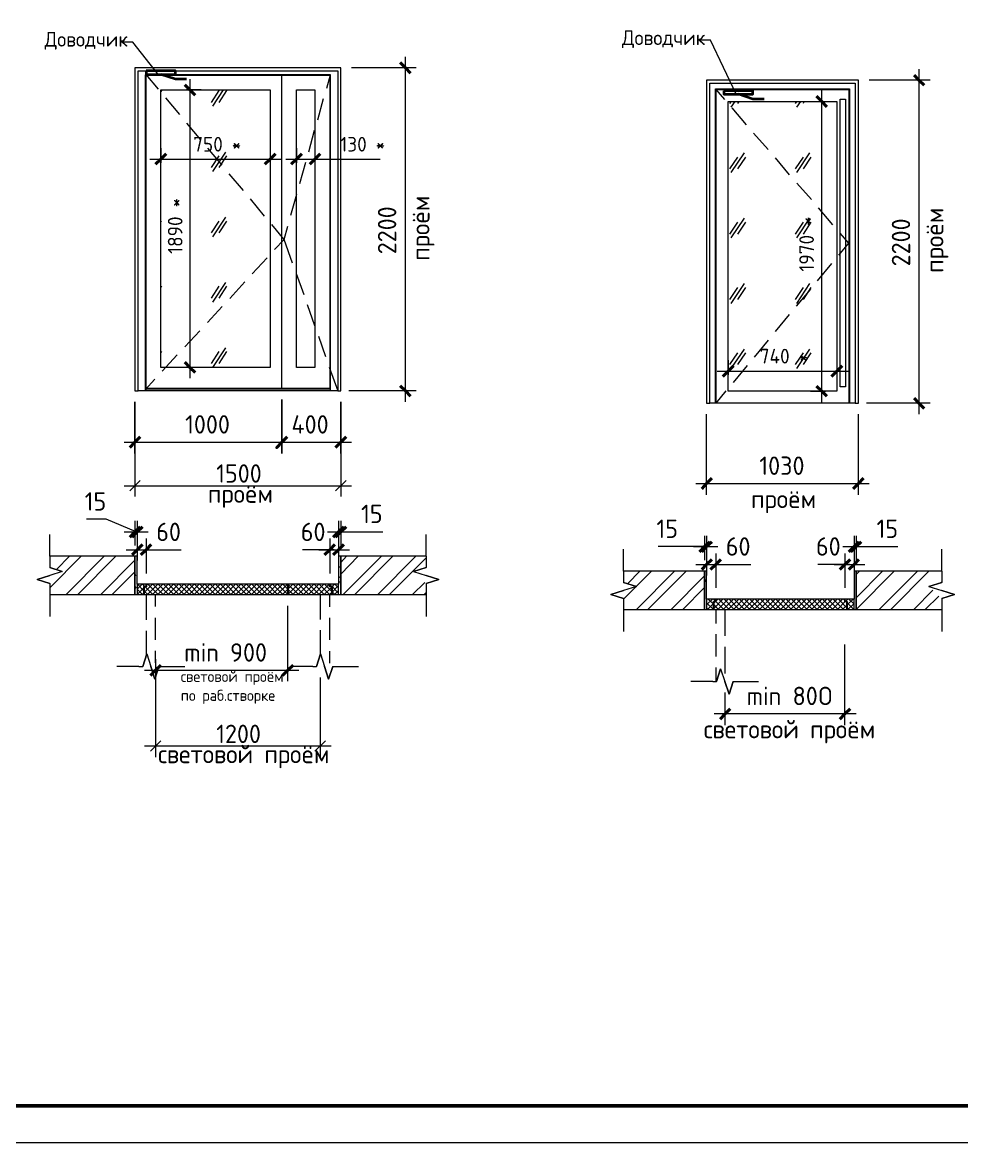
# Model space of a CAD drawing. Header units: millimetres. Extents: x -11345 to 411485, y -9810 to 73012.
# Drawn here: x -3414.2 to -3286.3, y 70053.3 to 70205.9 of the extents above; entities that cross this region are included whole.
import ezdxf

# ---------------------------------------------------------------- set-up
doc = ezdxf.new("R2010")
doc.units = ezdxf.units.MM
for name, color, linetype in [('PDF _0', 7, 'Continuous'), ('PDF _Аннотация', 7, 'Continuous'), ('PDF _Двери', 7, 'Continuous'), ('PDF _Линии', 7, 'Continuous'), ('PDF _Основная надпись', 7, 'Continuous'), ('PDF _Размеры', 7, 'Continuous'), ('PDF _Размеры-50', 7, 'Continuous'), ('PDF _Текст', 7, 'Continuous'), ('PDF _Узлы', 7, 'Continuous')]:
    doc.layers.add(name, color=color, linetype=linetype)
doc.layers.add('Стены штриховка', color=7, linetype='Continuous', lineweight=9)
doc.styles.add('PDF GOST Common', font='GOST_Common.ttf')

msp = doc.modelspace()

# ---------------------------------------------------------------- linework, layer by layer
at = {"layer": 'PDF _0', "lineweight": 20}
for points in [[(-3398.14253, 70143.46381), (-3399.53952, 70142.06682)], [(-3371.55735, 70142.06682), (-3370.11803, 70143.46381)], [(-3395.34854, 70107.98869), (-3396.74553, 70106.5917)], [(-3374.35134, 70106.5917), (-3372.91201, 70107.98869)]]:
    msp.add_lwpolyline(points, dxfattribs=at)
at = {"layer": 'PDF _Аннотация', "lineweight": 9}
for points in [[(-3395.60254, 70198.70848), (-3399.15852, 70203.19579), (-3400.89418, 70203.19579)], [(-3316.94768, 70195.99916), (-3320.50366, 70203.44978), (-3322.23932, 70203.44978)]]:
    msp.add_lwpolyline(points, dxfattribs=at)
at = {"layer": 'PDF _Аннотация', "lineweight": 20}
for points in [[(-3410.46145, 70133.13454), (-3410.46145, 70136.09786)], [(-3359.19609, 70133.13454), (-3359.19609, 70136.09786)], [(-3332.31459, 70131.10255), (-3332.31459, 70134.1082)], [(-3289.00785, 70131.10255), (-3289.00785, 70134.1082)], [(-3408.76813, 70131.06022), (-3410.46145, 70131.61055), (-3408.76813, 70131.06022), (-3410.46145, 70130.50989), (-3412.19711, 70129.95956), (-3410.46145, 70129.40923), (-3412.19711, 70129.95956), (-3410.46145, 70130.50989)], [(-3360.93175, 70131.06022), (-3359.19609, 70131.61055), (-3360.93175, 70131.06022), (-3359.19609, 70130.50989), (-3357.46044, 70129.95956), (-3359.19609, 70129.40923), (-3357.46044, 70129.95956), (-3359.19609, 70130.50989)], [(-3330.57893, 70129.02823), (-3332.31459, 70129.57856), (-3330.57893, 70129.02823), (-3332.31459, 70128.4779), (-3334.05025, 70127.92757), (-3332.31459, 70127.37724), (-3334.05025, 70127.92757), (-3332.31459, 70128.4779)], [(-3290.74351, 70129.02823), (-3289.00785, 70129.57856), (-3290.74351, 70129.02823), (-3289.00785, 70128.4779), (-3287.2722, 70127.92757), (-3289.00785, 70127.37724), (-3287.2722, 70127.92757), (-3289.00785, 70128.4779)], [(-3410.46145, 70127.92757), (-3410.46145, 70124.92192)], [(-3359.19609, 70127.92757), (-3359.19609, 70124.92192)], [(-3332.31459, 70125.89559), (-3332.31459, 70122.88994)], [(-3289.00785, 70125.89559), (-3289.00785, 70122.88994)], [(-3397.25353, 70119.84196), (-3397.80386, 70118.1063), (-3397.25353, 70119.84196), (-3396.7032, 70118.1063), (-3396.15287, 70116.37064), (-3395.60254, 70118.1063), (-3396.15287, 70116.37064), (-3396.7032, 70118.1063)], [(-3373.58934, 70119.84196), (-3374.13967, 70118.1063), (-3373.58934, 70119.84196), (-3373.03901, 70118.1063), (-3372.48868, 70116.37064), (-3371.89602, 70118.1063), (-3372.48868, 70116.37064), (-3373.03901, 70118.1063)], [(-3398.31186, 70118.1063), (-3401.31751, 70118.1063)], [(-3395.09454, 70118.1063), (-3392.0889, 70118.1063)], [(-3374.64767, 70118.1063), (-3377.65332, 70118.1063)], [(-3371.43035, 70118.1063), (-3368.42471, 70118.1063)], [(-3319.10667, 70117.80997), (-3319.657, 70116.07431), (-3319.10667, 70117.80997), (-3318.55634, 70116.07431), (-3317.96368, 70114.33866), (-3317.41335, 70116.07431), (-3317.96368, 70114.33866), (-3318.55634, 70116.07431)], [(-3320.165, 70116.07431), (-3323.17065, 70116.07431)], [(-3316.94768, 70116.07431), (-3313.94203, 70116.07431)]]:
    msp.add_lwpolyline(points, dxfattribs=at)
at = {"layer": 'PDF _Двери', "lineweight": 9}
for points in [[(-3370.83769, 70199.68214), (-3398.86219, 70199.68214), (-3398.86219, 70155.65574), (-3398.43886, 70155.65574), (-3398.43886, 70199.25881), (-3371.21869, 70199.25881), (-3371.21869, 70155.65574), (-3370.83769, 70155.65574)], [(-3372.23468, 70198.75081), (-3397.4652, 70198.75081), (-3397.4652, 70155.82507), (-3372.23468, 70155.82507)], [(-3397.3382, 70198.66615), (-3378.92331, 70198.66615), (-3378.92331, 70155.9944), (-3397.3382, 70155.9944)], [(-3378.83864, 70198.45448), (-3378.92331, 70198.45448)], [(-3372.31935, 70155.9944), (-3378.83864, 70155.9944), (-3378.83864, 70198.66615), (-3372.31935, 70198.66615)], [(-3321.01166, 70197.98882), (-3321.01166, 70154.00475), (-3320.58833, 70154.00475), (-3320.58833, 70197.60782), (-3300.77645, 70197.60782), (-3300.77645, 70154.00475), (-3300.35312, 70154.00475), (-3300.35312, 70197.98882)], [(-3320.58833, 70154.00475), (-3320.58833, 70197.60782), (-3300.77645, 70197.60782), (-3300.77645, 70154.00475), (-3301.53844, 70154.00475), (-3319.82633, 70154.00475)], [(-3395.34854, 70158.87305), (-3395.34854, 70196.67649), (-3380.4473, 70196.67649), (-3380.4473, 70158.87305)], [(-3376.84899, 70196.67649), (-3374.35134, 70196.67649), (-3374.35134, 70158.87305), (-3376.84899, 70158.87305)], [(-3319.69933, 70154.00475), (-3319.69933, 70196.71882), (-3301.66544, 70196.71882), (-3301.66544, 70154.00475)], [(-3318.09068, 70155.61341), (-3318.09068, 70195.11017), (-3303.2741, 70195.11017), (-3303.2741, 70155.61341)], [(-3378.92331, 70156.20607), (-3378.83864, 70156.20607)]]:
    msp.add_lwpolyline(points, close=True, dxfattribs=at)
for points in [[(-3371.21869, 70199.25881), (-3371.21869, 70155.65574), (-3398.43886, 70155.65574), (-3398.43886, 70199.25881)], [(-3395.26388, 70196.59182), (-3395.34854, 70196.46483)], [(-3387.43226, 70196.59182), (-3388.49058, 70194.98317)], [(-3386.83959, 70196.67649), (-3388.32125, 70194.47517)], [(-3386.37393, 70196.59182), (-3387.43226, 70194.98317)], [(-3319.82633, 70154.00475), (-3319.82633, 70196.84582), (-3301.53844, 70196.84582), (-3301.53844, 70154.00475)], [(-3318.51401, 70195.36417), (-3319.69933, 70196.71882)], [(-3317.66735, 70195.11017), (-3317.87901, 70194.81384)], [(-3317.15935, 70195.11017), (-3317.70968, 70194.30584)], [(-3316.60902, 70195.11017), (-3316.82068, 70194.81384)], [(-3308.7774, 70195.11017), (-3308.94673, 70194.81384)], [(-3308.22707, 70195.11017), (-3308.7774, 70194.30584)], [(-3307.71907, 70195.11017), (-3307.8884, 70194.81384)], [(-3315.59302, 70191.93519), (-3317.54035, 70194.22117)], [(-3312.62971, 70188.54854), (-3314.61936, 70190.79219)], [(-3395.26388, 70187.70188), (-3395.34854, 70187.57488)], [(-3387.43226, 70187.70188), (-3388.49058, 70186.09322)], [(-3386.54326, 70188.20988), (-3388.32125, 70185.54289)], [(-3386.37393, 70187.70188), (-3387.43226, 70186.09322)], [(-3316.82068, 70187.53255), (-3317.87901, 70185.92389)], [(-3315.88936, 70188.08288), (-3317.70968, 70185.41589)], [(-3315.72002, 70187.53255), (-3316.82068, 70185.92389)], [(-3309.70873, 70185.11956), (-3311.65605, 70187.40555)], [(-3307.8884, 70187.53255), (-3308.94673, 70185.92389)], [(-3306.99941, 70188.08288), (-3308.7774, 70185.41589)], [(-3306.83008, 70187.53255), (-3307.8884, 70185.92389)], [(-3306.74541, 70181.73291), (-3308.73507, 70183.97657)], [(-3386.54326, 70179.31993), (-3388.32125, 70176.65295)], [(-3303.82443, 70178.30394), (-3305.77175, 70180.58992)], [(-3395.26388, 70178.81193), (-3395.34854, 70178.68493)], [(-3387.43226, 70178.81193), (-3388.49058, 70177.20328)], [(-3386.37393, 70178.81193), (-3387.43226, 70177.20328)], [(-3316.82068, 70178.6426), (-3317.87901, 70177.03394)], [(-3315.88936, 70179.19293), (-3317.70968, 70176.52595)], [(-3315.72002, 70178.6426), (-3316.82068, 70177.03394)], [(-3307.8884, 70178.6426), (-3308.94673, 70177.03394)], [(-3306.99941, 70179.19293), (-3308.7774, 70176.52595)], [(-3306.83008, 70178.6426), (-3307.8884, 70177.03394)], [(-3303.0201, 70174.15529), (-3301.66544, 70175.80628), (-3302.85077, 70177.16094)], [(-3305.89875, 70170.68398), (-3303.95143, 70173.0123)], [(-3386.54326, 70170.42998), (-3388.32125, 70167.763)], [(-3315.88936, 70170.30298), (-3317.70968, 70167.59367)], [(-3306.99941, 70170.30298), (-3308.7774, 70167.59367)], [(-3395.26388, 70169.92199), (-3395.34854, 70169.75265)], [(-3387.43226, 70169.92199), (-3388.49058, 70168.31333)], [(-3386.37393, 70169.92199), (-3387.43226, 70168.31333)], [(-3316.82068, 70169.75265), (-3317.87901, 70168.144)], [(-3315.72002, 70169.75265), (-3316.82068, 70168.144)], [(-3307.8884, 70169.75265), (-3308.94673, 70168.144)], [(-3308.7774, 70167.21267), (-3306.83008, 70169.54099)], [(-3306.83008, 70169.75265), (-3307.8884, 70168.144)], [(-3311.65605, 70163.74136), (-3309.70873, 70166.06968)], [(-3314.49236, 70160.27004), (-3312.58738, 70162.59836)], [(-3395.26388, 70161.03204), (-3395.34854, 70160.86271)], [(-3387.43226, 70161.03204), (-3388.49058, 70159.42338)], [(-3386.54326, 70161.54004), (-3388.32125, 70158.87305)], [(-3386.37393, 70161.03204), (-3387.43226, 70159.42338)], [(-3315.88936, 70161.3707), (-3317.70968, 70158.70372)], [(-3306.99941, 70161.3707), (-3308.7774, 70158.70372)], [(-3316.82068, 70160.86271), (-3317.87901, 70159.25405)], [(-3315.72002, 70160.86271), (-3316.82068, 70159.25405)], [(-3307.8884, 70160.86271), (-3308.94673, 70159.25405)], [(-3306.83008, 70160.86271), (-3307.8884, 70159.25405)], [(-3317.37101, 70156.79873), (-3315.46603, 70159.12705)], [(-3319.69933, 70154.00475), (-3318.34467, 70155.65574)]]:
    msp.add_lwpolyline(points, dxfattribs=at)
at = {"layer": 'PDF _Линии', "lineweight": 35}
for points in [[(-3397.3382, 70199.25881), (-3397.3382, 70198.79315), (-3393.35889, 70198.79315), (-3393.35889, 70199.25881)], [(-3318.68334, 70196.54949), (-3318.68334, 70196.08383), (-3314.70403, 70196.08383), (-3314.70403, 70196.54949)]]:
    msp.add_lwpolyline(points, close=True, dxfattribs=at)
at = {"layer": 'PDF _Линии', "lineweight": 9}
for points in [[(-3395.64487, 70196.76116), (-3397.3382, 70198.79315)], [(-3372.74268, 70196.93049), (-3372.23468, 70198.75081)], [(-3392.76622, 70193.33218), (-3394.67121, 70195.61816)], [(-3373.97034, 70192.61252), (-3373.16601, 70195.49116)], [(-3389.88758, 70189.86087), (-3391.79256, 70192.14685)], [(-3375.198, 70188.25221), (-3374.39367, 70191.17319)], [(-3386.96659, 70186.43189), (-3388.91391, 70188.71787)], [(-3376.42566, 70183.93423), (-3375.579, 70186.81288)], [(-3384.08794, 70182.96057), (-3386.03527, 70185.24656)], [(-3377.61098, 70179.61626), (-3376.80665, 70182.49491)], [(-3381.20929, 70179.48926), (-3383.11428, 70181.81758)], [(-3379.85464, 70174.91729), (-3378.54231, 70176.31428), (-3380.23563, 70178.34627)], [(-3377.39932, 70173.05463), (-3378.54231, 70176.31428), (-3378.03431, 70178.1346)], [(-3380.87063, 70173.81663), (-3382.90262, 70171.61531)], [(-3376.89132, 70171.65764), (-3375.87533, 70168.82133)], [(-3383.91861, 70170.51465), (-3385.9506, 70168.271)], [(-3386.96659, 70167.17034), (-3388.99858, 70164.96902)], [(-3375.40966, 70167.42433), (-3374.39367, 70164.58802)], [(-3390.01457, 70163.86836), (-3392.04656, 70161.66704)], [(-3373.88567, 70163.14869), (-3372.91201, 70160.35471)], [(-3393.10489, 70160.56638), (-3395.13688, 70158.36506)], [(-3372.40401, 70158.91539), (-3371.21869, 70155.65574)], [(-3396.15287, 70157.2644), (-3397.4652, 70155.82507)], [(-3410.46145, 70127.92757), (-3398.86219, 70127.92757), (-3398.86219, 70133.13454), (-3410.46145, 70133.13454)], [(-3398.56586, 70129.32457), (-3398.56586, 70133.13454), (-3398.86219, 70133.13454), (-3398.86219, 70127.92757), (-3398.56586, 70127.92757)], [(-3371.13402, 70127.92757), (-3370.83769, 70127.92757), (-3370.83769, 70133.13454), (-3371.13402, 70133.13454), (-3371.13402, 70129.32457)], [(-3359.19609, 70133.13454), (-3370.83769, 70133.13454), (-3370.83769, 70127.92757), (-3359.19609, 70127.92757)], [(-3332.31459, 70125.89559), (-3321.30799, 70125.89559), (-3321.30799, 70131.10255), (-3332.31459, 70131.10255)], [(-3321.01166, 70127.29258), (-3321.01166, 70131.10255), (-3321.30799, 70131.10255), (-3321.30799, 70125.89559), (-3321.01166, 70125.89559)], [(-3300.94578, 70125.89559), (-3300.64945, 70125.89559), (-3300.64945, 70131.10255), (-3300.94578, 70131.10255), (-3300.94578, 70127.29258)], [(-3289.00785, 70131.10255), (-3300.64945, 70131.10255), (-3300.64945, 70125.89559), (-3289.00785, 70125.89559)]]:
    msp.add_lwpolyline(points, dxfattribs=at)
at = {"layer": 'PDF _Линии', "lineweight": 35}
for points in [[(-3391.8349, 70198.15815), (-3393.35889, 70198.15815), (-3395.34854, 70198.79315)], [(-3313.18004, 70195.4065), (-3314.70403, 70195.4065), (-3316.69368, 70196.08383)]]:
    msp.add_lwpolyline(points, dxfattribs=at)
at = {"layer": 'PDF _Линии', "lineweight": 20}
msp.add_lwpolyline([(-3302.10994, 70156.20607), (-3302.8296, 70156.20607), (-3302.8296, 70195.4065), (-3302.10994, 70195.4065)], close=True, dxfattribs=at)
at = {"layer": 'PDF _Линии', "lineweight": 9}
for points in [[(-3397.63453, 70127.92757), (-3397.63453, 70129.02823), (-3397.3382, 70129.02823), (-3397.3382, 70129.32457), (-3398.56586, 70129.32457), (-3398.56586, 70127.92757)], [(-3378.03431, 70127.92757), (-3378.03431, 70129.32457), (-3397.29586, 70129.32457), (-3397.29586, 70128.9859), (-3397.5922, 70128.9859), (-3397.5922, 70127.92757)], [(-3377.99198, 70129.32457), (-3377.99198, 70127.92757), (-3372.06535, 70127.92757), (-3372.06535, 70128.9859), (-3372.36168, 70128.9859), (-3372.36168, 70129.32457)], [(-3372.02302, 70127.92757), (-3371.13402, 70127.92757), (-3371.13402, 70129.32457), (-3372.31935, 70129.32457), (-3372.31935, 70129.02823), (-3372.02302, 70129.02823)], [(-3320.08033, 70125.89559), (-3320.08033, 70126.99625), (-3319.784, 70126.99625), (-3319.784, 70127.29258), (-3321.01166, 70127.29258), (-3321.01166, 70125.89559)], [(-3301.91944, 70125.89559), (-3301.91944, 70126.95391), (-3302.21577, 70126.95391), (-3302.21577, 70127.29258), (-3319.74167, 70127.29258), (-3319.74167, 70126.95391), (-3320.038, 70126.95391), (-3320.038, 70125.89559)], [(-3301.87711, 70125.89559), (-3300.94578, 70125.89559), (-3300.94578, 70127.29258), (-3302.17344, 70127.29258), (-3302.17344, 70126.99625), (-3301.87711, 70126.99625)]]:
    msp.add_lwpolyline(points, close=True, dxfattribs=at)
at = {"layer": 'PDF _Линии', "lineweight": 20}
for points in [[(-3397.3382, 70127.92757), (-3397.3382, 70124.49859)], [(-3396.0682, 70126.27658), (-3396.0682, 70127.92757)], [(-3373.63167, 70127.92757), (-3373.63167, 70124.54093)], [(-3372.31935, 70126.23425), (-3372.31935, 70127.92757)], [(-3319.784, 70125.89559), (-3319.784, 70123.9906)], [(-3318.47167, 70122.29727), (-3318.47167, 70125.89559)], [(-3396.0682, 70121.74694), (-3396.0682, 70124.75259)], [(-3372.31935, 70121.74694), (-3372.31935, 70124.75259)], [(-3397.3382, 70122.9746), (-3397.3382, 70119.54562)], [(-3373.63167, 70123.05927), (-3373.63167, 70119.67262)], [(-3319.784, 70122.50894), (-3319.784, 70119.50329)], [(-3396.0682, 70118.6143), (-3396.0682, 70120.26529)], [(-3372.31935, 70118.57196), (-3372.31935, 70120.22295)], [(-3318.47167, 70117.17497), (-3318.47167, 70120.81562)], [(-3319.784, 70117.9793), (-3319.784, 70116.07431)]]:
    msp.add_lwpolyline(points, dxfattribs=at)
at = {"layer": 'PDF _Основная надпись', "lineweight": 20}
msp.add_lwpolyline([(-3730.97412, 70053.25202), (-2890.02753, 70053.25202), (-2890.02753, 70647.1851), (-3730.97412, 70647.1851)], close=True, dxfattribs=at)
at = {"layer": 'PDF _Основная надпись', "lineweight": 50}
msp.add_lwpolyline([(-2895.02284, 70058.24733), (-2895.02284, 70642.1898), (-3710.9929, 70642.1898), (-3710.9929, 70058.24733)], close=True, dxfattribs=at)
at = {"layer": 'PDF _Размеры', "lineweight": 20}
for points in [[(-3398.86219, 70154.17408), (-3398.86219, 70141.26249)], [(-3370.83769, 70154.17408), (-3370.83769, 70141.26249)], [(-3400.34385, 70142.74415), (-3369.35603, 70142.74415)], [(-3396.0682, 70116.62464), (-3396.0682, 70105.78737)], [(-3373.63167, 70116.62464), (-3373.63167, 70105.78737)], [(-3372.15002, 70107.26903), (-3397.54986, 70107.26903)]]:
    msp.add_lwpolyline(points, dxfattribs=at)
at = {"layer": 'PDF _Размеры-50', "lineweight": 20}
for points in [[(-3362.03241, 70154.17408), (-3362.03241, 70201.1638)], [(-3360.55075, 70199.68214), (-3362.03241, 70199.68214), (-3369.35603, 70199.68214)], [(-3292.09817, 70199.51281), (-3292.09817, 70152.48076)], [(-3391.36923, 70198.15815), (-3391.36923, 70157.3914)], [(-3290.57418, 70197.98882), (-3292.09817, 70197.98882), (-3298.87146, 70197.98882)], [(-3389.84524, 70196.67649), (-3391.36923, 70196.67649), (-3391.8349, 70196.67649)], [(-3305.34842, 70154.13175), (-3305.34842, 70196.59182)], [(-3306.87241, 70195.11017), (-3305.34842, 70195.11017), (-3304.84042, 70195.11017)], [(-3395.34854, 70188.76021), (-3395.34854, 70187.23621), (-3395.34854, 70186.72822)], [(-3380.4473, 70188.76021), (-3380.4473, 70187.23621), (-3380.4473, 70186.72822)], [(-3376.84899, 70188.76021), (-3376.84899, 70187.23621), (-3376.84899, 70186.72822)], [(-3374.35134, 70188.76021), (-3374.35134, 70187.23621), (-3374.35134, 70186.72822)], [(-3396.8302, 70187.23621), (-3378.92331, 70187.23621)], [(-3378.33065, 70187.23621), (-3372.82735, 70187.23621)], [(-3375.579, 70187.23621), (-3370.71069, 70187.23621), (-3365.46139, 70187.23621)], [(-3318.09068, 70159.84671), (-3318.09068, 70158.36506), (-3318.09068, 70157.85706)], [(-3303.2741, 70159.84671), (-3303.2741, 70158.36506), (-3303.2741, 70157.85706)], [(-3389.84524, 70158.87305), (-3391.36923, 70158.87305), (-3391.8349, 70158.87305)], [(-3319.57233, 70158.36506), (-3301.75011, 70158.36506)], [(-3360.55075, 70155.65574), (-3362.03241, 70155.65574), (-3369.73703, 70155.65574)], [(-3306.87241, 70155.61341), (-3305.34842, 70155.61341), (-3304.84042, 70155.61341)], [(-3398.86219, 70147.14679), (-3398.86219, 70148.67078), (-3398.86219, 70154.17408)], [(-3370.83769, 70147.14679), (-3370.83769, 70148.67078), (-3370.83769, 70154.17408)], [(-3290.57418, 70154.00475), (-3292.09817, 70154.00475), (-3299.25246, 70154.00475)], [(-3321.01166, 70141.51649), (-3321.01166, 70143.04048), (-3321.01166, 70152.48076)], [(-3300.35312, 70141.51649), (-3300.35312, 70143.04048), (-3300.35312, 70152.48076)], [(-3400.34385, 70148.67078), (-3378.83864, 70148.67078), (-3369.35603, 70148.67078)], [(-3322.49332, 70143.04048), (-3298.87146, 70143.04048)], [(-3398.69286, 70136.47886), (-3402.75683, 70138.17218), (-3405.46615, 70138.17218)], [(-3398.86219, 70137.96051), (-3398.86219, 70136.47886), (-3398.86219, 70134.6162)], [(-3398.56586, 70137.96051), (-3398.56586, 70136.47886), (-3398.56586, 70134.6162), (-3398.56586, 70134.02354), (-3398.56586, 70132.54188)], [(-3371.13402, 70137.96051), (-3371.13402, 70136.47886), (-3371.13402, 70134.6162), (-3371.13402, 70134.02354), (-3371.13402, 70132.54188)], [(-3370.83769, 70137.96051), (-3370.83769, 70136.47886), (-3370.83769, 70134.6162)], [(-3400.34385, 70136.47886), (-3397.04187, 70136.47886)], [(-3397.3382, 70135.54753), (-3397.3382, 70134.02354), (-3397.3382, 70130.80622)], [(-3372.65801, 70136.47886), (-3369.35603, 70136.47886)], [(-3372.31935, 70135.54753), (-3372.31935, 70134.02354), (-3372.31935, 70130.80622)], [(-3371.00702, 70136.47886), (-3367.83204, 70136.47886), (-3365.12273, 70136.47886)], [(-3321.30799, 70135.92853), (-3321.30799, 70134.44687), (-3321.30799, 70132.58421)], [(-3321.01166, 70135.92853), (-3321.01166, 70134.44687), (-3321.01166, 70132.58421), (-3321.01166, 70132.03388), (-3321.01166, 70130.50989)], [(-3300.94578, 70135.92853), (-3300.94578, 70134.44687), (-3300.94578, 70132.58421), (-3300.94578, 70132.03388), (-3300.94578, 70130.50989)], [(-3300.64945, 70135.92853), (-3300.64945, 70134.44687), (-3300.64945, 70132.58421)], [(-3400.04751, 70134.02354), (-3395.85654, 70134.02354)], [(-3397.93086, 70134.02354), (-3395.72954, 70134.02354), (-3392.55456, 70134.02354)], [(-3371.72669, 70134.02354), (-3372.86968, 70134.02354), (-3376.04466, 70134.02354)], [(-3373.84334, 70134.02354), (-3369.65236, 70134.02354)], [(-3321.13866, 70134.44687), (-3324.9063, 70134.44687), (-3327.61562, 70134.44687)], [(-3322.78965, 70134.44687), (-3319.48767, 70134.44687)], [(-3319.784, 70133.51554), (-3319.784, 70132.03388), (-3319.784, 70128.81657)], [(-3302.46977, 70134.44687), (-3299.16779, 70134.44687)], [(-3302.17344, 70133.51554), (-3302.17344, 70132.03388), (-3302.17344, 70128.81657)], [(-3300.81878, 70134.44687), (-3297.6438, 70134.44687), (-3294.97682, 70134.44687)], [(-3322.49332, 70132.03388), (-3318.30234, 70132.03388)], [(-3320.37666, 70132.03388), (-3318.13301, 70132.03388), (-3315.00036, 70132.03388)], [(-3301.58078, 70132.03388), (-3302.72377, 70132.03388), (-3305.85642, 70132.03388)], [(-3303.6551, 70132.03388), (-3299.46412, 70132.03388)], [(-3378.03431, 70116.11664), (-3378.03431, 70117.5983), (-3378.03431, 70126.40358)], [(-3302.17344, 70110.14768), (-3302.17344, 70111.67167), (-3302.17344, 70121.11195)], [(-3396.0682, 70119.12229), (-3396.0682, 70117.5983), (-3396.0682, 70116.62464)], [(-3397.54986, 70117.5983), (-3376.55266, 70117.5983)], [(-3318.47167, 70110.14768), (-3318.47167, 70111.67167), (-3318.47167, 70114.59265)], [(-3300.64945, 70111.67167), (-3319.99566, 70111.67167)]]:
    msp.add_lwpolyline(points, dxfattribs=at)
at = {"layer": 'PDF _Размеры-50', "lineweight": 40}
for points in [[(-3361.35508, 70198.96248), (-3362.03241, 70199.68214), (-3362.75207, 70200.4018)], [(-3292.7755, 70198.70848), (-3292.09817, 70197.98882), (-3291.3785, 70197.31149)], [(-3392.04656, 70197.35382), (-3391.36923, 70196.67649), (-3390.64957, 70195.95683)], [(-3304.62876, 70194.3905), (-3305.34842, 70195.11017), (-3306.06808, 70195.82983)], [(-3396.0682, 70186.55889), (-3395.34854, 70187.23621), (-3394.62888, 70187.95588)], [(-3381.16696, 70186.55889), (-3380.4473, 70187.23621), (-3379.72764, 70187.95588)], [(-3377.56865, 70186.55889), (-3376.84899, 70187.23621), (-3376.12933, 70187.95588)], [(-3375.02867, 70186.55889), (-3374.35134, 70187.23621), (-3373.63167, 70187.95588)], [(-3392.04656, 70159.59272), (-3391.36923, 70158.87305), (-3390.64957, 70158.19572)], [(-3318.81034, 70157.64539), (-3318.09068, 70158.36506), (-3317.37101, 70159.08472)], [(-3303.99376, 70157.64539), (-3303.2741, 70158.36506), (-3302.55444, 70159.08472)], [(-3361.35508, 70154.93608), (-3362.03241, 70155.65574), (-3362.75207, 70156.3754)], [(-3304.62876, 70154.93608), (-3305.34842, 70155.61341), (-3306.06808, 70156.33307)], [(-3292.7755, 70154.68208), (-3292.09817, 70154.00475), (-3291.3785, 70153.28509)], [(-3399.53952, 70147.95112), (-3398.86219, 70148.67078), (-3398.14253, 70149.39044)], [(-3371.55735, 70147.95112), (-3370.83769, 70148.67078), (-3370.11803, 70149.39044)], [(-3321.68899, 70142.32082), (-3321.01166, 70143.04048), (-3320.292, 70143.76014)], [(-3301.07278, 70142.32082), (-3300.35312, 70143.04048), (-3299.67579, 70143.76014)], [(-3399.53952, 70135.75919), (-3398.86219, 70136.47886), (-3398.14253, 70137.15618)], [(-3399.24319, 70135.75919), (-3398.56586, 70136.47886), (-3397.84619, 70137.15618)], [(-3371.85368, 70135.75919), (-3371.13402, 70136.47886), (-3370.41436, 70137.15618)], [(-3371.55735, 70135.75919), (-3370.83769, 70136.47886), (-3370.11803, 70137.15618)], [(-3321.98532, 70133.72721), (-3321.30799, 70134.44687), (-3320.58833, 70135.1242)], [(-3321.68899, 70133.72721), (-3321.01166, 70134.44687), (-3320.292, 70135.1242)], [(-3301.66544, 70133.72721), (-3300.94578, 70134.44687), (-3300.26845, 70135.1242)], [(-3301.36911, 70133.72721), (-3300.64945, 70134.44687), (-3299.97212, 70135.1242)], [(-3399.24319, 70133.34621), (-3398.56586, 70134.02354), (-3397.84619, 70134.7432)], [(-3398.05786, 70133.34621), (-3397.3382, 70134.02354), (-3396.66087, 70134.7432)], [(-3373.03901, 70133.34621), (-3372.31935, 70134.02354), (-3371.64202, 70134.7432)], [(-3371.85368, 70133.34621), (-3371.13402, 70134.02354), (-3370.41436, 70134.7432)], [(-3321.68899, 70131.31422), (-3321.01166, 70132.03388), (-3320.292, 70132.71121)], [(-3320.50366, 70131.31422), (-3319.784, 70132.03388), (-3319.06434, 70132.71121)], [(-3302.8931, 70131.31422), (-3302.17344, 70132.03388), (-3301.45378, 70132.71121)], [(-3301.66544, 70131.31422), (-3300.94578, 70132.03388), (-3300.26845, 70132.71121)], [(-3396.74553, 70116.87864), (-3396.0682, 70117.5983), (-3395.34854, 70118.31796)], [(-3378.75398, 70116.87864), (-3378.03431, 70117.5983), (-3377.31465, 70118.31796)], [(-3317.79434, 70112.349), (-3318.47167, 70111.67167), (-3319.19134, 70110.95201)], [(-3301.45378, 70112.349), (-3302.17344, 70111.67167), (-3302.8931, 70110.95201)]]:
    msp.add_lwpolyline(points, dxfattribs=at)
at = {"layer": 'PDF _Размеры-50', "lineweight": 20}
msp.add_lwpolyline([(-3378.83864, 70154.51275), (-3378.83864, 70148.67078), (-3378.83864, 70147.14679), (-3378.83864, 70148.67078)], close=True, dxfattribs=at)
at = {"layer": 'PDF _Размеры-50', "lineweight": 40}
msp.add_lwpolyline([(-3378.11898, 70149.39044), (-3378.83864, 70148.67078), (-3379.5583, 70147.95112), (-3378.83864, 70148.67078)], close=True, dxfattribs=at)
at = {"layer": 'PDF _Узлы', "lineweight": 9}
for points in [[(-3410.46145, 70128.81657), (-3406.18581, 70133.13454)], [(-3409.53012, 70131.31422), (-3407.75213, 70133.13454)], [(-3408.2178, 70127.92757), (-3403.05316, 70133.13454)], [(-3406.65147, 70127.92757), (-3401.44451, 70133.13454)], [(-3403.51883, 70127.92757), (-3398.86219, 70132.58421)], [(-3370.83769, 70132.28788), (-3370.03336, 70133.13454)], [(-3370.83769, 70130.72156), (-3368.46704, 70133.13454)], [(-3370.49903, 70127.92757), (-3365.29206, 70133.13454)], [(-3368.9327, 70127.92757), (-3363.72573, 70133.13454)], [(-3365.80005, 70127.92757), (-3360.59309, 70133.13454)], [(-3364.1914, 70127.92757), (-3359.19609, 70132.92288)], [(-3401.9525, 70127.92757), (-3398.86219, 70131.01789)], [(-3398.69286, 70130.46756), (-3398.86219, 70130.72156)], [(-3371.04936, 70131.69522), (-3370.83769, 70131.69522)], [(-3370.83769, 70130.46756), (-3371.00702, 70130.21356)], [(-3332.31459, 70127.29258), (-3328.50461, 70131.10255)], [(-3331.76426, 70129.40923), (-3330.11327, 70131.10255)], [(-3330.57893, 70125.89559), (-3325.37197, 70131.10255)], [(-3329.01261, 70125.89559), (-3323.80564, 70131.10255)], [(-3325.83763, 70125.89559), (-3321.30799, 70130.46756)], [(-3300.64945, 70130.76389), (-3300.69178, 70130.72156)], [(-3300.64945, 70127.46191), (-3297.05114, 70131.10255)], [(-3300.64945, 70130.63689), (-3300.18378, 70131.10255)], [(-3300.64945, 70125.89559), (-3295.48481, 70131.10255)], [(-3297.5168, 70125.89559), (-3292.30983, 70131.10255)], [(-3295.95048, 70125.89559), (-3290.74351, 70131.10255)], [(-3398.69286, 70128.9859), (-3398.86219, 70128.7319)], [(-3397.63453, 70128.13924), (-3397.84619, 70127.92757), (-3398.56586, 70128.64724), (-3397.88853, 70129.32457)], [(-3397.63453, 70128.43557), (-3398.52352, 70129.32457)], [(-3397.50753, 70129.02823), (-3397.80386, 70129.32457)], [(-3397.5922, 70128.18157), (-3396.4492, 70129.32457)], [(-3397.5922, 70128.8589), (-3397.50753, 70128.9859)], [(-3397.4652, 70129.02823), (-3397.3382, 70129.15523)], [(-3396.40687, 70127.92757), (-3397.4652, 70128.9859)], [(-3397.29586, 70129.15523), (-3397.16886, 70129.32457)], [(-3397.16886, 70127.92757), (-3395.72954, 70129.32457)], [(-3395.68721, 70127.92757), (-3397.12653, 70129.32457)], [(-3396.4492, 70127.92757), (-3395.05221, 70129.32457)], [(-3396.40687, 70129.32457), (-3395.00988, 70127.92757), (-3393.61289, 70129.32457)], [(-3395.72954, 70127.92757), (-3394.33255, 70129.32457)], [(-3394.29022, 70127.92757), (-3395.68721, 70129.32457)], [(-3393.57055, 70127.92757), (-3394.96754, 70129.32457)], [(-3394.33255, 70127.92757), (-3392.93556, 70129.32457)], [(-3394.29022, 70129.32457), (-3392.89322, 70127.92757), (-3391.49623, 70129.32457)], [(-3393.61289, 70127.92757), (-3392.21589, 70129.32457)], [(-3392.17356, 70127.92757), (-3393.57055, 70129.32457)], [(-3391.4539, 70127.92757), (-3392.85089, 70129.32457)], [(-3392.21589, 70127.92757), (-3390.8189, 70129.32457)], [(-3392.17356, 70129.32457), (-3390.77657, 70127.92757), (-3389.37958, 70129.32457)], [(-3391.49623, 70127.92757), (-3390.09924, 70129.32457)], [(-3391.4539, 70129.32457), (-3390.05691, 70127.92757), (-3388.65992, 70129.32457)], [(-3389.33725, 70127.92757), (-3390.73424, 70129.32457)], [(-3388.61758, 70127.92757), (-3390.01457, 70129.32457)], [(-3389.37958, 70127.92757), (-3387.98259, 70129.32457)], [(-3389.33725, 70129.32457), (-3387.94025, 70127.92757), (-3386.54326, 70129.32457)], [(-3388.65992, 70127.92757), (-3387.26292, 70129.32457)], [(-3387.22059, 70127.92757), (-3388.61758, 70129.32457)], [(-3386.50093, 70127.92757), (-3387.89792, 70129.32457)], [(-3387.26292, 70127.92757), (-3385.86593, 70129.32457)], [(-3387.22059, 70129.32457), (-3385.8236, 70127.92757), (-3384.42661, 70129.32457)], [(-3386.54326, 70127.92757), (-3385.14627, 70129.32457)], [(-3386.50093, 70129.32457), (-3385.10394, 70127.92757), (-3383.70695, 70129.32457)], [(-3384.38428, 70127.92757), (-3385.78127, 70129.32457)], [(-3383.66461, 70127.92757), (-3385.0616, 70129.32457)], [(-3384.42661, 70127.92757), (-3383.02962, 70129.32457)], [(-3384.38428, 70129.32457), (-3382.98728, 70127.92757), (-3381.59029, 70129.32457)], [(-3383.70695, 70127.92757), (-3382.30995, 70129.32457)], [(-3382.26762, 70127.92757), (-3383.66461, 70129.32457)], [(-3381.54796, 70127.92757), (-3382.94495, 70129.32457)], [(-3382.30995, 70127.92757), (-3380.91296, 70129.32457)], [(-3382.26762, 70129.32457), (-3380.87063, 70127.92757), (-3379.47364, 70129.32457)], [(-3381.59029, 70127.92757), (-3380.1933, 70129.32457)], [(-3380.15097, 70127.92757), (-3381.54796, 70129.32457)], [(-3379.43131, 70127.92757), (-3380.8283, 70129.32457)], [(-3380.1933, 70127.92757), (-3378.75398, 70129.32457)], [(-3378.71164, 70127.92757), (-3380.15097, 70129.32457)], [(-3379.47364, 70127.92757), (-3378.07665, 70129.32457)], [(-3378.03431, 70127.92757), (-3379.43131, 70129.32457)], [(-3378.75398, 70127.92757), (-3378.03431, 70128.64724), (-3378.71164, 70129.32457)], [(-3377.99198, 70128.68957), (-3377.35698, 70129.32457)], [(-3377.99198, 70127.96991), (-3376.63732, 70129.32457)], [(-3376.59499, 70127.92757), (-3377.99198, 70129.28223)], [(-3377.35698, 70127.92757), (-3375.95999, 70129.32457)], [(-3377.31465, 70129.32457), (-3375.91766, 70127.92757), (-3374.52067, 70129.32457)], [(-3376.63732, 70127.92757), (-3375.24033, 70129.32457)], [(-3375.198, 70127.92757), (-3376.59499, 70129.32457)], [(-3374.47834, 70127.92757), (-3375.87533, 70129.32457)], [(-3375.24033, 70127.92757), (-3373.80101, 70129.32457)], [(-3373.75867, 70127.92757), (-3375.198, 70129.32457)], [(-3374.52067, 70127.92757), (-3373.12368, 70129.32457)], [(-3374.47834, 70129.32457), (-3373.08134, 70127.92757), (-3372.06535, 70128.94357)], [(-3373.80101, 70127.92757), (-3372.40401, 70129.32457)], [(-3372.36168, 70127.92757), (-3373.75867, 70129.32457)], [(-3372.06535, 70128.3509), (-3373.03901, 70129.32457)], [(-3372.06535, 70129.02823), (-3372.31935, 70129.32457)], [(-3372.02302, 70128.9859), (-3371.68435, 70129.32457)], [(-3372.02302, 70128.26624), (-3371.13402, 70129.15523)], [(-3371.13402, 70128.09691), (-3372.02302, 70129.02823)], [(-3371.13402, 70128.81657), (-3371.64202, 70129.32457)], [(-3371.04936, 70129.66323), (-3370.83769, 70129.66323)], [(-3361.05875, 70127.92757), (-3359.40776, 70129.57856)], [(-3321.09632, 70129.95956), (-3321.26566, 70129.66323)], [(-3289.13485, 70129.57856), (-3289.00785, 70129.66323)], [(-3398.52352, 70127.92757), (-3398.56586, 70127.92757), (-3397.63453, 70128.81657)], [(-3397.12653, 70127.92757), (-3397.5922, 70128.39324)], [(-3378.03431, 70127.92757), (-3378.03431, 70127.92757)], [(-3377.31465, 70127.92757), (-3377.99198, 70128.6049)], [(-3372.40401, 70127.92757), (-3372.06535, 70128.2239)], [(-3371.64202, 70127.92757), (-3372.02302, 70128.30857)], [(-3371.68435, 70127.92757), (-3371.13402, 70128.4779)], [(-3359.49243, 70127.92757), (-3359.19609, 70128.18157)], [(-3324.27131, 70125.89559), (-3321.30799, 70128.90123)], [(-3292.81783, 70125.89559), (-3290.19318, 70128.52024)], [(-3291.25151, 70125.89559), (-3289.38885, 70127.71591)], [(-3321.01166, 70127.20791), (-3320.92699, 70127.29258)], [(-3321.01166, 70126.53058), (-3320.20733, 70127.29258)], [(-3320.08033, 70125.89559), (-3321.01166, 70126.78458)], [(-3320.79999, 70125.89559), (-3321.01166, 70126.10725)], [(-3320.88466, 70125.89559), (-3320.08033, 70126.69991)], [(-3320.08033, 70126.61525), (-3320.79999, 70127.29258)], [(-3320.20733, 70125.89559), (-3320.08033, 70126.02258)], [(-3319.784, 70126.99625), (-3320.08033, 70127.29258)], [(-3320.038, 70126.02258), (-3318.81034, 70127.29258)], [(-3320.038, 70126.74225), (-3319.82633, 70126.95391)], [(-3319.403, 70125.89559), (-3320.038, 70126.57291)], [(-3319.784, 70126.99625), (-3319.784, 70126.99625)], [(-3319.74167, 70127.03858), (-3319.48767, 70127.29258)], [(-3318.68334, 70125.89559), (-3319.74167, 70126.95391)], [(-3319.48767, 70125.89559), (-3318.09068, 70127.29258)], [(-3317.96368, 70125.89559), (-3319.36067, 70127.29258)], [(-3318.76801, 70125.89559), (-3317.37101, 70127.29258)], [(-3317.24401, 70125.89559), (-3318.64101, 70127.29258)], [(-3318.09068, 70125.89559), (-3316.65135, 70127.29258)], [(-3316.56669, 70125.89559), (-3317.96368, 70127.29258)], [(-3317.37101, 70125.89559), (-3315.97402, 70127.29258)], [(-3315.84702, 70125.89559), (-3317.24401, 70127.29258)], [(-3316.65135, 70125.89559), (-3315.25436, 70127.29258)], [(-3315.12736, 70125.89559), (-3316.52435, 70127.29258)], [(-3315.93169, 70125.89559), (-3314.5347, 70127.29258)], [(-3314.4077, 70125.89559), (-3315.84702, 70127.29258)], [(-3315.25436, 70125.89559), (-3313.81504, 70127.29258)], [(-3313.73037, 70125.89559), (-3315.12736, 70127.29258)], [(-3314.5347, 70125.89559), (-3313.13771, 70127.29258)], [(-3313.01071, 70125.89559), (-3314.4077, 70127.29258)], [(-3313.81504, 70125.89559), (-3312.41804, 70127.29258)], [(-3312.29104, 70125.89559), (-3313.68804, 70127.29258)], [(-3313.09537, 70125.89559), (-3311.69838, 70127.29258)], [(-3311.61372, 70125.89559), (-3313.01071, 70127.29258)], [(-3312.41804, 70125.89559), (-3311.02105, 70127.29258)], [(-3310.89405, 70125.89559), (-3312.29104, 70127.29258)], [(-3311.69838, 70125.89559), (-3310.30139, 70127.29258)], [(-3310.17439, 70125.89559), (-3311.57138, 70127.29258)], [(-3310.97872, 70125.89559), (-3309.58173, 70127.29258)], [(-3309.45473, 70125.89559), (-3310.85172, 70127.29258)], [(-3310.30139, 70125.89559), (-3308.86207, 70127.29258)], [(-3308.7774, 70125.89559), (-3310.17439, 70127.29258)], [(-3309.58173, 70125.89559), (-3308.18474, 70127.29258)], [(-3308.05774, 70125.89559), (-3309.45473, 70127.29258)], [(-3308.86207, 70125.89559), (-3307.46507, 70127.29258)], [(-3307.33807, 70125.89559), (-3308.73507, 70127.29258)], [(-3308.1424, 70125.89559), (-3306.74541, 70127.29258)], [(-3306.61841, 70125.89559), (-3308.05774, 70127.29258)], [(-3307.46507, 70125.89559), (-3306.02575, 70127.29258)], [(-3305.94108, 70125.89559), (-3307.33807, 70127.29258)], [(-3306.74541, 70125.89559), (-3305.34842, 70127.29258)], [(-3305.22142, 70125.89559), (-3306.61841, 70127.29258)], [(-3306.02575, 70125.89559), (-3304.62876, 70127.29258)], [(-3304.50176, 70125.89559), (-3305.89875, 70127.29258)], [(-3305.30609, 70125.89559), (-3303.9091, 70127.29258)], [(-3303.82443, 70125.89559), (-3305.22142, 70127.29258)], [(-3304.62876, 70125.89559), (-3303.23177, 70127.29258)], [(-3303.10477, 70125.89559), (-3304.50176, 70127.29258)], [(-3303.9091, 70125.89559), (-3302.5121, 70127.29258)], [(-3302.3851, 70125.89559), (-3303.7821, 70127.29258)], [(-3303.18943, 70125.89559), (-3302.13111, 70126.95391)], [(-3301.91944, 70126.10725), (-3303.06243, 70127.29258)], [(-3302.5121, 70125.89559), (-3301.91944, 70126.48825)], [(-3302.21577, 70127.12324), (-3302.3851, 70127.29258)], [(-3302.17344, 70127.08091), (-3302.08877, 70126.99625), (-3301.79244, 70127.29258)], [(-3301.91944, 70126.82691), (-3302.04644, 70126.95391)], [(-3301.87711, 70126.53058), (-3301.07278, 70127.29258)], [(-3300.98811, 70125.89559), (-3301.87711, 70126.78458)], [(-3301.66544, 70125.89559), (-3301.87711, 70126.06492)], [(-3301.79244, 70125.89559), (-3300.94578, 70126.69991)], [(-3300.94578, 70126.61525), (-3301.66544, 70127.29258)], [(-3301.07278, 70125.89559), (-3300.94578, 70126.02258)]]:
    msp.add_lwpolyline(points, dxfattribs=at)
at = {"layer": 'PDF _Узлы', "lineweight": 20}
for points in [[(-3410.46145, 70133.13454), (-3410.46145, 70131.61055)], [(-3359.19609, 70133.13454), (-3359.19609, 70131.61055)], [(-3332.31459, 70131.10255), (-3332.31459, 70129.57856)], [(-3289.00785, 70131.10255), (-3289.00785, 70129.57856)], [(-3410.46145, 70129.40923), (-3410.46145, 70127.92757)], [(-3359.19609, 70129.40923), (-3359.19609, 70127.92757)], [(-3332.31459, 70127.37724), (-3332.31459, 70125.89559)], [(-3289.00785, 70127.37724), (-3289.00785, 70125.89559)], [(-3398.31186, 70118.1063), (-3397.80386, 70118.1063)], [(-3395.60254, 70118.1063), (-3395.09454, 70118.1063)], [(-3374.64767, 70118.1063), (-3374.13967, 70118.1063)], [(-3371.89602, 70118.1063), (-3371.43035, 70118.1063)], [(-3320.165, 70116.07431), (-3319.657, 70116.07431)], [(-3317.41335, 70116.07431), (-3316.94768, 70116.07431)]]:
    msp.add_lwpolyline(points, dxfattribs=at)
at = {"layer": 'Стены штриховка', "color": 1}
msp.add_line((-8597.61235, 70053.25202), (10799.93893, 70053.25202), dxfattribs=at)

# ---------------------------------------------------------------- texts
at = {"layer": 'PDF _Текст', "attachment_point": 4, "style": 'PDF GOST Common'}
for s, insert, char_height in [('Доводчик', (-3411.16238, 70203.36964), 2.000938), ('Доводчик', (-3332.54663, 70203.58235), 2.002814), ('750 *', (-3390.92635, 70189.27215), 2.000938), ('130 *', (-3370.90199, 70189.27215), 2.000938), ('740 *', (-3313.79234, 70160.40084), 2.002814), ('1000', (-3392.02705, 70151.10693), 2.50118), ('400', (-3377.54854, 70151.10693), 2.50118), ('1030', (-3313.83467, 70145.47769), 2.50351), ('1500', (-3387.79357, 70144.41804), 2.50118), ('проём', (-3388.93661, 70141.3276), 2.50118), ('15', (-3405.7012, 70140.60791), 2.50118), ('проём', (-3314.97771, 70140.60919), 2.50351), ('15', (-3368.06554, 70138.91452), 2.50118), ('15', (-3327.84748, 70136.88373), 2.50351), ('15', (-3297.87446, 70136.88373), 2.50351), ('60', (-3395.96416, 70136.45909), 2.50118), ('60', (-3376.2785, 70136.45909), 2.50118), ('60', (-3318.40682, 70134.47064), 2.50351), ('60', (-3306.12975, 70134.47064), 2.50351), ('min 900', (-3392.15405, 70120.03319), 2.50118), ('световой проём', (-3392.61972, 70116.56252), 1.5006932), ('min 80O', (-3315.57037, 70114.10761), 2.50351), ('по раб.створке', (-3392.61972, 70113.98011), 1.5006932), ('световой проём', (-3321.4126, 70109.23911), 2.5035098), ('1200', (-3387.79357, 70108.94147), 2.50118), ('световой проём', (-3395.71016, 70105.85104), 2.5011798)]:
    msp.add_mtext(s, dxfattribs=dict(at, insert=insert, char_height=char_height))
at = {"layer": 'PDF _Текст', "attachment_point": 4, "rotation": 90, "style": 'PDF GOST Common'}
for s, insert, char_height in [('1890 *', (-3393.38018, 70174.32955), 2.000938), ('проём', (-3359.6601, 70173.39819), 2.50118), ('2200', (-3364.5286, 70174.28721), 2.50118), ('1970 *', (-3307.39923, 70171.91646), 2.002814), ('проём', (-3289.68197, 70171.74713), 2.50351), ('2200', (-3294.55045, 70172.63616), 2.50351)]:
    msp.add_mtext(s, dxfattribs=dict(at, insert=insert, char_height=char_height))

doc.saveas('drawing.dxf')
